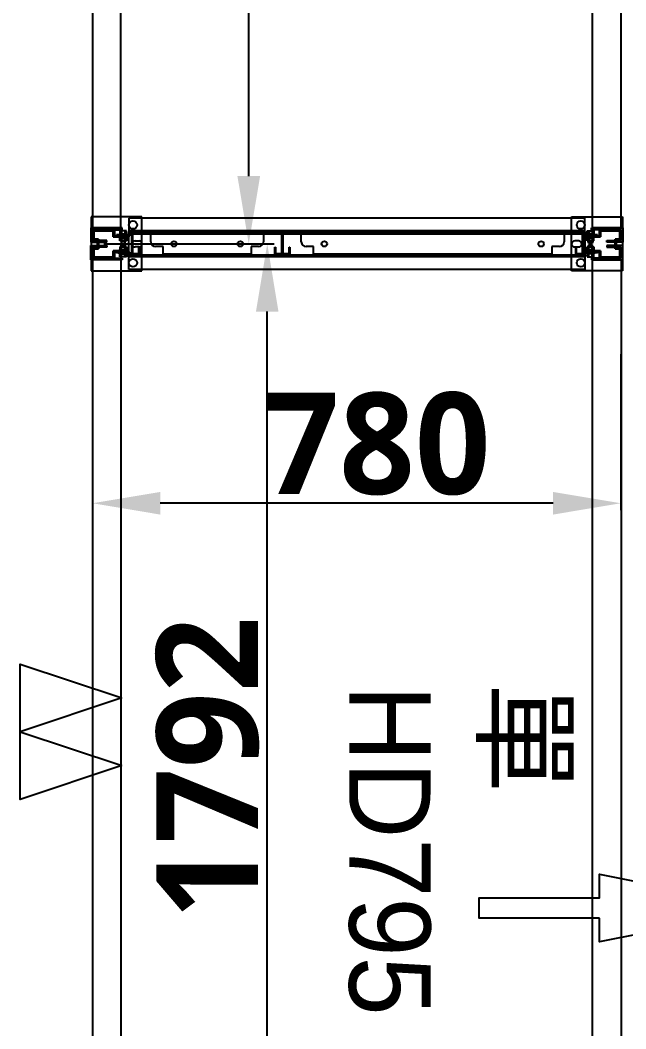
# Model space of a CAD drawing. Header units: millimetres. Extents: x 15382 to 37298, y 7351 to 31127.
# Drawn here: x 26121 to 27015, y 20399 to 21889 of the extents above; entities that cross this region are included whole.
import ezdxf

# ---------------------------------------------------------------- set-up
doc = ezdxf.new("R2010")
doc.units = ezdxf.units.MM
for name, color, linetype in [('02', 3, 'Continuous'), ('03', 6, 'Continuous'), ('04', 30, 'Continuous'), ('05', 12, 'Continuous'), ('544-1', 40, 'Continuous'), ('6', 7, 'Continuous'), ('M40', 3, 'Continuous'), ('M6', 7, 'Continuous'), ('動線', 6, 'Continuous'), ('文字', 7, 'Continuous'), ('標註', 252, 'Continuous')]:
    doc.layers.add(name, color=color, linetype=linetype)
doc.styles.get("Standard").update_dxf_attribs({"font": 'arial.ttf'})
doc.styles.add('新細明體', font='')
doc.styles.add('黑體', font='')
doc.styles.get('新細明體').set_extended_font_data('PMingLiU')
doc.styles.get('黑體').set_extended_font_data('Microsoft JhengHei', bold=True)
doc.dimstyles.new('ISO-25', dxfattribs={"dimtxt": 2.5, "dimasz": 2.5, "dimexe": 1.25, "dimexo": 0.625, "dimtad": 1, "dimtxsty": 'Standard', "dimcen": 2.5, "dimadec": 0, "dimazin": 0, "dimtfac": 1, "dimtmove": 0, "dimatfit": 3, "dimfxl": 1, "dimarcsym": 0})

# ---------------------------------------------------------------- blocks, each defined once
blk = doc.blocks.new('*D126')
at = {"layer": 'Defpoints', "color": 0, "transparency": 16777216}
for p in [(26234.3, 23350.6), (26458, 23350.6), (26234.3, 21558.6)]:
    blk.add_point(p, dxfattribs=at)
at = {"layer": '標註', "color": 0, "lineweight": -2, "transparency": 16777216}
for p, q in [((26244.3, 23350.6), (26468, 23350.6)), ((26458, 21658.6), (26458, 23250.6)), ((26244.3, 21558.6), (26468, 21558.6))]:
    blk.add_line(p, q, dxfattribs=at)
at = {"layer": '標註', "color": 0, "transparency": 16777216}
for points in [[(26441.3, 23250.6), (26474.7, 23250.6), (26458, 23350.6)], [(26441.3, 21658.6), (26474.7, 21658.6), (26458, 21558.6)]]:
    blk.add_solid(points, dxfattribs=at)
at = {"layer": '標註', "color": 251, "transparency": 16777216, "insert": (26370.2, 22599.2), "char_height": 150, "attachment_point": 5, "rotation": 90, "style": '黑體'}
blk.add_mtext('1792', dxfattribs=at)
blk = doc.blocks.new('*D33')
at = {"layer": 'Defpoints', "color": 0, "transparency": 16777216}
for p in [(26234.6, 21558.6), (26485.3, 21558.6), (26234.6, 19766.6)]:
    blk.add_point(p, dxfattribs=at)
at = {"layer": '標註', "color": 0, "lineweight": -2, "transparency": 16777216}
for p, q in [((26244.6, 21558.6), (26495.3, 21558.6)), ((26485.3, 19866.6), (26485.3, 21458.6)), ((26244.6, 19766.6), (26495.3, 19766.6))]:
    blk.add_line(p, q, dxfattribs=at)
at = {"layer": '標註', "color": 0, "transparency": 16777216}
for points in [[(26468.6, 21458.6), (26501.9, 21458.6), (26485.3, 21558.6)], [(26468.6, 19866.6), (26501.9, 19866.6), (26485.3, 19766.6)]]:
    blk.add_solid(points, dxfattribs=at)
at = {"layer": '標註', "color": 251, "transparency": 16777216, "insert": (26397.5, 20784.5), "char_height": 150, "attachment_point": 5, "rotation": 90, "style": '黑體'}
blk.add_mtext('1792', dxfattribs=at)
blk = doc.blocks.new('*D23')
at = {"layer": 'Defpoints', "color": 0, "transparency": 16777216}
for p in [(26227.3, 21405.5), (27007.3, 21405.5), (26227.3, 21175.5)]:
    blk.add_point(p, dxfattribs=at)
at = {"layer": '標註', "color": 0, "lineweight": -2, "transparency": 16777216}
for p, q in [((26227.3, 21395.5), (26227.3, 21165.5)), ((27007.3, 21395.5), (27007.3, 21165.5)), ((26907.3, 21175.5), (26327.3, 21175.5))]:
    blk.add_line(p, q, dxfattribs=at)
at = {"layer": '標註', "color": 0, "transparency": 16777216}
for points in [[(26327.3, 21192.2), (26327.3, 21158.8), (26227.3, 21175.5)], [(26907.3, 21192.2), (26907.3, 21158.8), (27007.3, 21175.5)]]:
    blk.add_solid(points, dxfattribs=at)
at = {"layer": '標註', "color": 251, "transparency": 16777216, "insert": (26647.4, 21263), "char_height": 150, "attachment_point": 5, "style": '黑體'}
blk.add_mtext('780', dxfattribs=at)

msp = doc.modelspace()

# ---------------------------------------------------------------- linework, layer by layer
at = {"layer": '02'}
for p, q in [((26300.317, 21598.565), (26225.317, 21598.565)), ((26225.317, 21598.565), (26225.317, 21518.565)), ((26300.317, 21518.565), (26300.317, 21598.565)), ((26934.586, 21518.565), (26934.586, 21598.565)), ((26934.586, 21598.565), (27009.586, 21598.565)), ((27009.586, 21598.565), (27009.586, 21518.565)), ((26225.317, 21518.565), (26300.317, 21518.565)), ((27009.586, 21518.565), (26934.586, 21518.565))]:
    msp.add_line(p, q, dxfattribs=at)
at = {"layer": '02', "lineweight": -3}
for centre in [(26287.086, 21586.565), (26948.086, 21586.565), (26287.086, 21530.565), (26948.086, 21530.565)]:
    msp.add_circle(centre, 6, dxfattribs=at)
at = {"layer": '03'}
for points in [[(26269.317, 21582.065), (26269.317, 23327.065), (26227.317, 23327.065), (26227.317, 21582.065)], [(26965.317, 21582.065), (26965.317, 23327.065), (27007.317, 23327.065), (27007.317, 21582.065)], [(26269.586, 19790.065), (26269.586, 21535.065), (26227.586, 21535.065), (26227.586, 19790.065)], [(26965.586, 19790.065), (26965.586, 21535.065), (27007.586, 21535.065), (27007.586, 19790.065)]]:
    msp.add_lwpolyline(points, close=True, dxfattribs=at)
at = {"layer": '04'}
for p, q in [((26954.086, 21596.565), (26281.086, 21596.565)), ((26281.086, 21596.565), (26281.086, 21571.765)), ((26954.086, 21571.765), (26954.086, 21596.565)), ((26281.086, 21571.765), (26262.586, 21571.765)), ((26262.586, 21571.765), (26262.586, 21570.565)), ((26281.086, 21571.765), (26262.586, 21571.765)), ((26262.586, 21571.765), (26262.586, 21570.565)), ((26954.086, 21577.765), (26281.086, 21577.765)), ((26281.086, 21577.765), (26281.086, 21571.765)), ((26282.286, 21570.565), (26282.286, 21576.565)), ((26282.286, 21576.565), (26952.886, 21576.565)), ((26282.286, 21570.565), (26282.286, 21576.565)), ((26282.286, 21576.565), (26952.886, 21576.565)), ((26952.886, 21576.565), (26952.886, 21570.565)), ((26952.886, 21576.565), (26952.886, 21570.565)), ((26954.086, 21571.765), (26954.086, 21577.765)), ((26972.586, 21571.765), (26954.086, 21571.765)), ((26972.586, 21571.765), (26954.086, 21571.765)), ((26972.586, 21570.565), (26972.586, 21571.765)), ((26972.586, 21570.565), (26972.586, 21571.765)), ((26262.586, 21570.565), (26282.286, 21570.565)), ((26262.586, 21570.565), (26282.286, 21570.565)), ((26952.886, 21570.565), (26972.586, 21570.565)), ((26952.886, 21570.565), (26972.586, 21570.565)), ((26262.586, 21545.365), (26262.586, 21546.565)), ((26262.586, 21546.565), (26282.286, 21546.565)), ((26262.586, 21545.365), (26262.586, 21546.565)), ((26262.586, 21546.565), (26282.286, 21546.565)), ((26281.086, 21545.365), (26262.586, 21545.365)), ((26281.086, 21545.365), (26262.586, 21545.365)), ((26281.086, 21539.365), (26281.086, 21545.365)), ((26281.086, 21520.565), (26281.086, 21545.365)), ((26282.286, 21546.565), (26282.286, 21540.565)), ((26282.286, 21546.565), (26282.286, 21540.565)), ((26952.886, 21540.565), (26952.886, 21546.565)), ((26952.886, 21546.565), (26972.586, 21546.565)), ((26952.886, 21540.565), (26952.886, 21546.565)), ((26952.886, 21546.565), (26972.586, 21546.565)), ((26972.586, 21545.365), (26954.086, 21545.365)), ((26954.086, 21545.365), (26954.086, 21539.365)), ((26972.586, 21545.365), (26954.086, 21545.365)), ((26954.086, 21545.365), (26954.086, 21520.565)), ((26972.586, 21546.565), (26972.586, 21545.365)), ((26972.586, 21546.565), (26972.586, 21545.365)), ((26954.086, 21539.365), (26281.086, 21539.365)), ((26282.286, 21540.565), (26952.886, 21540.565)), ((26282.286, 21540.565), (26952.886, 21540.565)), ((26954.086, 21520.565), (26281.086, 21520.565))]:
    msp.add_line(p, q, dxfattribs=at)
at = {"layer": '04', "lineweight": -3}
for p, q in [((26269.086, 21571.765), (26276.086, 21571.765)), ((26269.086, 21570.565), (26269.086, 21571.765)), ((26272.586, 21571.765), (26276.086, 21571.765)), ((26272.586, 21570.565), (26272.586, 21571.765)), ((26276.086, 21571.765), (26276.086, 21570.565)), ((26276.086, 21571.765), (26276.086, 21570.565)), ((26966.086, 21571.765), (26959.086, 21571.765)), ((26959.086, 21571.765), (26959.086, 21570.565)), ((26962.586, 21571.765), (26959.086, 21571.765)), ((26959.086, 21571.765), (26959.086, 21570.565)), ((26962.586, 21570.565), (26962.586, 21571.765)), ((26966.086, 21570.565), (26966.086, 21571.765)), ((26276.086, 21570.565), (26269.086, 21570.565)), ((26276.086, 21570.565), (26272.586, 21570.565)), ((26959.086, 21570.565), (26966.086, 21570.565)), ((26959.086, 21570.565), (26962.586, 21570.565)), ((26276.086, 21546.565), (26269.086, 21546.565)), ((26269.086, 21546.565), (26269.086, 21545.365)), ((26269.086, 21545.365), (26276.086, 21545.365)), ((26276.086, 21546.565), (26272.586, 21546.565)), ((26272.586, 21546.565), (26272.586, 21545.365)), ((26272.586, 21545.365), (26276.086, 21545.365)), ((26276.086, 21545.365), (26276.086, 21546.565)), ((26276.086, 21545.365), (26276.086, 21546.565)), ((26959.086, 21545.365), (26959.086, 21546.565)), ((26959.086, 21546.565), (26966.086, 21546.565)), ((26959.086, 21545.365), (26959.086, 21546.565)), ((26959.086, 21546.565), (26962.586, 21546.565)), ((26966.086, 21545.365), (26959.086, 21545.365)), ((26962.586, 21545.365), (26959.086, 21545.365)), ((26962.586, 21546.565), (26962.586, 21545.365)), ((26966.086, 21546.565), (26966.086, 21545.365))]:
    msp.add_line(p, q, dxfattribs=at)
at = {"layer": '05'}
for p, q in [((26271.086, 21582.065), (26225.086, 21582.065)), ((26225.086, 21582.065), (26225.086, 21562.565)), ((26227.586, 21563.565), (26227.586, 21579.565)), ((26227.586, 21579.565), (26271.086, 21579.565)), ((26238.608, 21579.565), (26238.608, 21582.065)), ((26243.586, 21579.565), (26243.586, 21582.065)), ((26248.564, 21579.565), (26248.564, 21582.065)), ((26271.086, 21579.565), (26271.086, 21582.065)), ((26964.086, 21579.565), (26964.086, 21582.065)), ((26964.086, 21582.065), (27010.086, 21582.065)), ((27007.586, 21579.565), (26964.086, 21579.565)), ((27007.586, 21563.565), (27007.586, 21579.565)), ((27010.086, 21582.065), (27010.086, 21562.565)), ((26225.086, 21563.565), (26225.086, 21561.065)), ((26225.086, 21561.065), (26248.586, 21561.065)), ((26248.586, 21563.565), (26227.586, 21563.565)), ((26248.586, 21561.065), (26248.586, 21563.565)), ((26986.586, 21561.065), (26986.586, 21563.565)), ((26986.586, 21563.565), (27007.586, 21563.565)), ((27010.086, 21561.065), (26986.586, 21561.065)), ((27010.086, 21563.565), (27010.086, 21561.065)), ((26225.086, 21553.565), (26225.086, 21556.065)), ((26225.086, 21556.065), (26248.586, 21556.065)), ((26225.086, 21535.065), (26225.086, 21554.565)), ((26248.586, 21553.565), (26227.586, 21553.565)), ((26227.586, 21553.565), (26227.586, 21537.565)), ((26248.586, 21556.065), (26248.586, 21553.565)), ((27010.086, 21556.065), (26986.586, 21556.065)), ((26986.586, 21556.065), (26986.586, 21553.565)), ((26986.586, 21553.565), (27007.586, 21553.565)), ((27007.586, 21553.565), (27007.586, 21537.565)), ((27010.086, 21553.565), (27010.086, 21556.065)), ((27010.086, 21535.065), (27010.086, 21554.565)), ((26271.086, 21535.065), (26225.086, 21535.065)), ((26227.586, 21537.565), (26271.086, 21537.565)), ((26271.086, 21537.565), (26271.086, 21535.065)), ((27007.586, 21537.565), (26964.086, 21537.565)), ((26964.086, 21537.565), (26964.086, 21535.065)), ((26964.086, 21535.065), (27010.086, 21535.065))]:
    msp.add_line(p, q, dxfattribs=at)
at = {"layer": '05', "lineweight": -3}
for p, q in [((26238.608, 21582.065), (26248.564, 21582.065)), ((26238.608, 21579.565), (26238.608, 21582.065)), ((26248.564, 21579.565), (26238.608, 21579.565)), ((26243.586, 21582.065), (26248.564, 21582.065)), ((26243.586, 21579.565), (26243.586, 21582.065)), ((26248.564, 21579.565), (26243.586, 21579.565)), ((26248.564, 21582.065), (26248.564, 21579.565)), ((26248.564, 21582.065), (26248.564, 21579.565))]:
    msp.add_line(p, q, dxfattribs=at)
at = {"layer": '544-1'}
for p, q in [((26285.586, 21572.765), (26285.586, 21573.565)), ((26285.586, 21573.565), (26507.586, 21573.565)), ((26285.586, 21543.565), (26285.586, 21573.565)), ((26285.586, 21573.565), (26286.386, 21573.565)), ((26313.586, 21572.765), (26286.386, 21572.765)), ((26286.386, 21572.765), (26286.386, 21544.365)), ((26313.586, 21561.565), (26313.586, 21572.765)), ((26506.786, 21572.765), (26479.586, 21572.765)), ((26479.586, 21572.765), (26479.586, 21561.565)), ((26506.786, 21544.365), (26506.786, 21572.765)), ((26507.586, 21572.765), (26507.586, 21573.565)), ((26507.586, 21573.565), (26951.586, 21573.565)), ((26507.586, 21543.565), (26507.586, 21573.565)), ((26507.586, 21573.565), (26508.386, 21573.565)), ((26507.586, 21573.565), (26507.586, 21543.565)), ((26535.586, 21572.765), (26508.386, 21572.765)), ((26508.386, 21572.765), (26508.386, 21544.365)), ((26535.586, 21561.565), (26535.586, 21572.765)), ((26950.786, 21572.765), (26923.586, 21572.765)), ((26923.586, 21572.765), (26923.586, 21561.565)), ((26950.786, 21544.365), (26950.786, 21572.765)), ((26951.586, 21573.565), (26951.586, 21543.565)), ((26296.586, 21543.565), (26285.586, 21543.565)), ((26286.386, 21544.365), (26295.786, 21544.365)), ((26295.786, 21544.365), (26295.786, 21553.565)), ((26295.786, 21553.565), (26296.586, 21553.565)), ((26296.586, 21553.565), (26296.586, 21543.565)), ((26331.586, 21554.565), (26320.586, 21554.565)), ((26331.586, 21543.565), (26331.586, 21554.565)), ((26461.586, 21543.565), (26331.586, 21543.565)), ((26472.586, 21554.565), (26461.586, 21554.565)), ((26461.586, 21554.565), (26461.586, 21543.565)), ((26496.586, 21543.565), (26496.586, 21553.565)), ((26496.586, 21553.565), (26497.386, 21553.565)), ((26507.586, 21543.565), (26496.586, 21543.565)), ((26497.386, 21553.565), (26497.386, 21544.365)), ((26497.386, 21544.365), (26506.786, 21544.365)), ((26518.586, 21543.565), (26507.586, 21543.565)), ((26508.386, 21544.365), (26517.786, 21544.365)), ((26517.786, 21544.365), (26517.786, 21553.565)), ((26517.786, 21553.565), (26518.586, 21553.565)), ((26518.586, 21553.565), (26518.586, 21543.565)), ((26553.586, 21554.565), (26542.586, 21554.565)), ((26553.586, 21543.565), (26553.586, 21554.565)), ((26905.586, 21543.565), (26553.586, 21543.565)), ((26916.586, 21554.565), (26905.586, 21554.565)), ((26905.586, 21554.565), (26905.586, 21543.565)), ((26940.586, 21543.565), (26940.586, 21553.565)), ((26940.586, 21553.565), (26941.386, 21553.565)), ((26951.586, 21543.565), (26940.586, 21543.565)), ((26941.386, 21553.565), (26941.386, 21544.365)), ((26941.386, 21544.365), (26950.786, 21544.365))]:
    msp.add_line(p, q, dxfattribs=at)
for centre in [(26347.586, 21558.565), (26445.586, 21558.565), (26569.586, 21558.565), (26889.586, 21558.565)]:
    msp.add_circle(centre, 4, dxfattribs=at)
for centre, start, end in [((26320.586, 21561.565), 180, 270), ((26472.586, 21561.565), 270, 0), ((26542.586, 21561.565), 180, 270), ((26916.586, 21561.565), 270, 0)]:
    msp.add_arc(centre, 7, start, end, dxfattribs=at)
at = {"layer": '6'}
for p, q in [((26280.586, 21576.165), (26280.586, 21574.565)), ((26954.586, 21576.165), (26280.586, 21576.165)), ((26280.586, 21576.165), (26280.586, 21540.965)), ((26954.586, 21576.165), (26280.586, 21576.165)), ((26280.586, 21574.565), (26954.586, 21574.565)), ((26954.586, 21574.565), (26954.586, 21576.165)), ((26954.586, 21540.965), (26954.586, 21576.165)), ((26285.586, 21558.565), (26285.586, 21558.565)), ((26290.086, 21563.065), (26296.086, 21563.065)), ((26300.586, 21558.565), (26300.586, 21558.565)), ((26934.586, 21558.565), (26934.586, 21558.565)), ((26945.086, 21563.065), (26939.086, 21563.065)), ((26949.586, 21558.565), (26949.586, 21558.565)), ((26280.586, 21540.965), (26280.586, 21542.565)), ((26280.586, 21542.565), (26954.586, 21542.565)), ((26296.086, 21554.065), (26290.086, 21554.065)), ((26939.086, 21554.065), (26945.086, 21554.065)), ((26954.586, 21542.565), (26954.586, 21540.965)), ((26954.586, 21540.965), (26280.586, 21540.965)), ((26280.586, 21540.965), (26954.586, 21540.965))]:
    msp.add_line(p, q, dxfattribs=at)
for centre, start, end in [((26290.086, 21558.565), 90, 180), ((26290.086, 21558.565), 180, 270), ((26296.086, 21558.565), 0, 90), ((26296.086, 21558.565), 270, 0), ((26939.086, 21558.565), 90, 180), ((26939.086, 21558.565), 180, 270), ((26945.086, 21558.565), 0, 90), ((26945.086, 21558.565), 270, 0)]:
    msp.add_arc(centre, 4.5, start, end, dxfattribs=at)
at = {"layer": 'M40'}
for p, q in [((26259.586, 21579.565), (26227.586, 21579.565)), ((26227.586, 21579.565), (26227.586, 21564.065)), ((26227.586, 21564.065), (26227.586, 21579.565)), ((26227.586, 21579.565), (26259.586, 21579.565)), ((26229.186, 21565.665), (26229.186, 21577.965)), ((26229.186, 21577.965), (26257.986, 21577.965)), ((26257.986, 21577.965), (26229.186, 21577.965)), ((26229.186, 21577.965), (26229.186, 21565.665)), ((26240.336, 21577.965), (26240.336, 21579.565)), ((26243.586, 21577.965), (26243.586, 21579.565)), ((26246.836, 21577.965), (26246.836, 21579.565)), ((26257.986, 21577.965), (26257.986, 21568.965)), ((26257.986, 21568.965), (26257.986, 21577.965)), ((26259.586, 21570.565), (26259.586, 21579.565)), ((26259.586, 21579.565), (26259.586, 21570.565)), ((26975.586, 21570.565), (26975.586, 21579.565)), ((26975.586, 21579.565), (27007.586, 21579.565)), ((27007.586, 21579.565), (26975.586, 21579.565)), ((26975.586, 21579.565), (26975.586, 21570.565)), ((27005.986, 21577.965), (26977.186, 21577.965)), ((26977.186, 21577.965), (26977.186, 21568.965)), ((26977.186, 21568.965), (26977.186, 21577.965)), ((26977.186, 21577.965), (27005.986, 21577.965)), ((27005.986, 21565.665), (27005.986, 21577.965)), ((27005.986, 21577.965), (27005.986, 21565.665)), ((27007.586, 21579.565), (27007.586, 21564.065)), ((27007.586, 21564.065), (27007.586, 21579.565)), ((26227.586, 21564.065), (26234.586, 21564.065)), ((26234.586, 21564.065), (26227.586, 21564.065)), ((26236.186, 21565.665), (26229.186, 21565.665)), ((26229.186, 21565.665), (26236.186, 21565.665)), ((26234.586, 21564.065), (26234.586, 21553.065)), ((26234.586, 21553.065), (26234.586, 21564.065)), ((26236.186, 21551.465), (26236.186, 21565.665)), ((26236.186, 21565.665), (26236.186, 21551.465)), ((26257.986, 21570.565), (26257.986, 21568.965)), ((26257.986, 21568.965), (26280.586, 21568.965)), ((26257.986, 21568.965), (26259.586, 21568.965)), ((26280.586, 21568.965), (26257.986, 21568.965)), ((26280.586, 21570.565), (26259.586, 21570.565)), ((26259.586, 21570.565), (26280.586, 21570.565)), ((26269.086, 21570.565), (26269.086, 21568.965)), ((26272.586, 21570.565), (26272.586, 21568.965)), ((26276.086, 21570.565), (26276.086, 21568.965)), ((26280.586, 21568.965), (26280.586, 21570.565)), ((26280.586, 21570.565), (26280.586, 21568.965)), ((26954.586, 21568.965), (26954.586, 21570.565)), ((26954.586, 21570.565), (26975.586, 21570.565)), ((26975.586, 21570.565), (26954.586, 21570.565)), ((26954.586, 21570.565), (26954.586, 21568.965)), ((26977.186, 21568.965), (26954.586, 21568.965)), ((26954.586, 21568.965), (26977.186, 21568.965)), ((26959.086, 21570.565), (26959.086, 21568.965)), ((26962.586, 21570.565), (26962.586, 21568.965)), ((26966.086, 21570.565), (26966.086, 21568.965)), ((26977.186, 21568.965), (26975.586, 21568.965)), ((26977.186, 21570.565), (26977.186, 21568.965)), ((26998.986, 21551.465), (26998.986, 21565.665)), ((26998.986, 21565.665), (27005.986, 21565.665)), ((27005.986, 21565.665), (26998.986, 21565.665)), ((26998.986, 21565.665), (26998.986, 21551.465)), ((27007.586, 21564.065), (27000.586, 21564.065)), ((27000.586, 21564.065), (27000.586, 21553.065)), ((27000.586, 21553.065), (27000.586, 21564.065)), ((27000.586, 21564.065), (27007.586, 21564.065)), ((26234.586, 21553.065), (26227.586, 21553.065)), ((26227.586, 21553.065), (26227.586, 21537.565)), ((26227.586, 21537.565), (26227.586, 21553.065)), ((26227.586, 21553.065), (26234.586, 21553.065)), ((26229.186, 21539.165), (26229.186, 21551.465)), ((26229.186, 21551.465), (26236.186, 21551.465)), ((26236.186, 21551.465), (26229.186, 21551.465)), ((26229.186, 21551.465), (26229.186, 21539.165)), ((26234.586, 21553.065), (26236.186, 21553.065)), ((26280.586, 21548.165), (26257.986, 21548.165)), ((26257.986, 21548.165), (26257.986, 21539.165)), ((26257.986, 21546.565), (26257.986, 21548.165)), ((26257.986, 21548.165), (26280.586, 21548.165)), ((26257.986, 21539.165), (26257.986, 21548.165)), ((26257.986, 21548.165), (26259.586, 21548.165)), ((26259.586, 21537.565), (26259.586, 21546.565)), ((26259.586, 21546.565), (26280.586, 21546.565)), ((26280.586, 21546.565), (26259.586, 21546.565)), ((26259.586, 21546.565), (26259.586, 21537.565)), ((26269.086, 21548.165), (26269.086, 21546.565)), ((26272.586, 21548.165), (26272.586, 21546.565)), ((26276.086, 21548.165), (26276.086, 21546.565)), ((26280.586, 21546.565), (26280.586, 21548.165)), ((26280.586, 21548.165), (26280.586, 21546.565)), ((26954.586, 21546.565), (26954.586, 21548.165)), ((26954.586, 21548.165), (26977.186, 21548.165)), ((26977.186, 21548.165), (26954.586, 21548.165)), ((26954.586, 21548.165), (26954.586, 21546.565)), ((26975.586, 21546.565), (26954.586, 21546.565)), ((26954.586, 21546.565), (26975.586, 21546.565)), ((26959.086, 21548.165), (26959.086, 21546.565)), ((26962.586, 21548.165), (26962.586, 21546.565)), ((26966.086, 21548.165), (26966.086, 21546.565)), ((26977.186, 21548.165), (26975.586, 21548.165)), ((26975.586, 21537.565), (26975.586, 21546.565)), ((26975.586, 21546.565), (26975.586, 21537.565)), ((26977.186, 21548.165), (26977.186, 21539.165)), ((26977.186, 21546.565), (26977.186, 21548.165)), ((26977.186, 21539.165), (26977.186, 21548.165)), ((27005.986, 21551.465), (26998.986, 21551.465)), ((26998.986, 21551.465), (27005.986, 21551.465)), ((27000.586, 21553.065), (27007.586, 21553.065)), ((27007.586, 21553.065), (27000.586, 21553.065)), ((27005.986, 21539.165), (27005.986, 21551.465)), ((27005.986, 21551.465), (27005.986, 21539.165)), ((27007.586, 21553.065), (27007.586, 21537.565)), ((27007.586, 21537.565), (27007.586, 21553.065)), ((26227.586, 21537.565), (26259.586, 21537.565)), ((26259.586, 21537.565), (26227.586, 21537.565)), ((26257.986, 21539.165), (26229.186, 21539.165)), ((26229.186, 21539.165), (26257.986, 21539.165)), ((27007.586, 21537.565), (26975.586, 21537.565)), ((26975.586, 21537.565), (27007.586, 21537.565)), ((26977.186, 21539.165), (27005.986, 21539.165)), ((27005.986, 21539.165), (26977.186, 21539.165))]:
    msp.add_line(p, q, dxfattribs=at)
at = {"layer": 'M40', "lineweight": -3}
for p, q in [((26240.336, 21579.565), (26246.836, 21579.565)), ((26240.336, 21577.965), (26240.336, 21579.565)), ((26246.836, 21577.965), (26240.336, 21577.965)), ((26243.586, 21579.565), (26246.836, 21579.565)), ((26243.586, 21577.965), (26243.586, 21579.565)), ((26246.836, 21577.965), (26243.586, 21577.965)), ((26246.836, 21579.565), (26246.836, 21577.965)), ((26246.836, 21579.565), (26246.836, 21577.965)), ((26236.186, 21564.065), (26234.586, 21564.065)), ((26234.586, 21564.065), (26234.586, 21553.065)), ((26234.586, 21553.065), (26234.586, 21558.565)), ((26234.586, 21558.565), (26236.186, 21558.565)), ((26236.186, 21553.065), (26236.186, 21564.065)), ((26236.186, 21558.565), (26236.186, 21553.065)), ((26269.086, 21570.565), (26276.086, 21570.565)), ((26269.086, 21568.965), (26269.086, 21570.565)), ((26276.086, 21568.965), (26269.086, 21568.965)), ((26272.586, 21570.565), (26276.086, 21570.565)), ((26272.586, 21568.965), (26272.586, 21570.565)), ((26276.086, 21568.965), (26272.586, 21568.965)), ((26276.086, 21570.565), (26276.086, 21568.965)), ((26276.086, 21570.565), (26276.086, 21568.965)), ((26966.086, 21570.565), (26959.086, 21570.565)), ((26959.086, 21570.565), (26959.086, 21568.965)), ((26962.586, 21570.565), (26959.086, 21570.565)), ((26959.086, 21570.565), (26959.086, 21568.965)), ((26959.086, 21568.965), (26966.086, 21568.965)), ((26959.086, 21568.965), (26962.586, 21568.965)), ((26962.586, 21568.965), (26962.586, 21570.565)), ((26966.086, 21568.965), (26966.086, 21570.565)), ((26234.586, 21553.065), (26236.186, 21553.065)), ((26236.186, 21553.065), (26234.586, 21553.065)), ((26276.086, 21548.165), (26269.086, 21548.165)), ((26269.086, 21548.165), (26269.086, 21546.565)), ((26269.086, 21546.565), (26276.086, 21546.565)), ((26276.086, 21548.165), (26272.586, 21548.165)), ((26272.586, 21548.165), (26272.586, 21546.565)), ((26272.586, 21546.565), (26276.086, 21546.565)), ((26276.086, 21546.565), (26276.086, 21548.165)), ((26276.086, 21546.565), (26276.086, 21548.165)), ((26959.086, 21546.565), (26959.086, 21548.165)), ((26959.086, 21548.165), (26966.086, 21548.165)), ((26959.086, 21546.565), (26959.086, 21548.165)), ((26959.086, 21548.165), (26962.586, 21548.165)), ((26966.086, 21546.565), (26959.086, 21546.565)), ((26962.586, 21546.565), (26959.086, 21546.565)), ((26962.586, 21548.165), (26962.586, 21546.565)), ((26966.086, 21548.165), (26966.086, 21546.565))]:
    msp.add_line(p, q, dxfattribs=at)
at = {"layer": 'M6'}
for p, q in [((26267.586, 21573.465), (26265.586, 21571.965)), ((26265.586, 21571.965), (26265.586, 21571.765)), ((26265.586, 21571.765), (26269.586, 21571.765)), ((26277.586, 21577.765), (26267.586, 21577.765)), ((26267.586, 21577.765), (26267.586, 21573.465)), ((26277.586, 21577.765), (26267.586, 21577.765)), ((26267.586, 21577.765), (26267.586, 21573.465)), ((26267.586, 21573.465), (26277.586, 21573.465)), ((26269.586, 21571.765), (26269.586, 21559.765)), ((26270.086, 21577.765), (26270.086, 21573.465)), ((26275.086, 21577.765), (26275.086, 21573.465)), ((26275.586, 21559.765), (26275.586, 21571.765)), ((26275.586, 21571.765), (26279.586, 21571.765)), ((26277.586, 21573.465), (26277.586, 21577.765)), ((26277.586, 21573.465), (26277.586, 21577.765)), ((26279.586, 21571.965), (26277.586, 21573.465)), ((26279.586, 21571.765), (26279.586, 21571.965)), ((26955.586, 21571.965), (26957.586, 21573.465)), ((26955.586, 21571.765), (26955.586, 21571.965)), ((26959.586, 21571.765), (26955.586, 21571.765)), ((26957.586, 21573.465), (26957.586, 21577.765)), ((26957.586, 21577.765), (26967.586, 21577.765)), ((26957.586, 21573.465), (26957.586, 21577.765)), ((26957.586, 21577.765), (26967.586, 21577.765)), ((26967.586, 21573.465), (26957.586, 21573.465)), ((26959.586, 21559.765), (26959.586, 21571.765)), ((26960.086, 21577.765), (26960.086, 21573.465)), ((26965.086, 21577.765), (26965.086, 21573.465)), ((26965.586, 21571.765), (26965.586, 21559.765)), ((26969.586, 21571.765), (26965.586, 21571.765)), ((26967.586, 21577.765), (26967.586, 21573.465)), ((26967.586, 21577.765), (26967.586, 21573.465)), ((26967.586, 21573.465), (26969.586, 21571.965)), ((26969.586, 21571.965), (26969.586, 21571.765)), ((26266.586, 21568.765), (26266.586, 21568.965)), ((26266.586, 21568.965), (26278.586, 21568.965)), ((26267.586, 21567.265), (26266.586, 21568.765)), ((26267.586, 21562.965), (26267.586, 21567.265)), ((26267.586, 21567.265), (26277.586, 21567.265)), ((26267.586, 21562.965), (26267.586, 21567.265)), ((26267.586, 21562.965), (26267.586, 21567.265)), ((26267.586, 21567.265), (26275.086, 21567.265)), ((26277.586, 21562.965), (26267.586, 21562.965)), ((26277.586, 21562.965), (26267.586, 21562.965)), ((26275.086, 21562.965), (26267.586, 21562.965)), ((26269.586, 21559.765), (26275.586, 21559.765)), ((26269.586, 21545.365), (26269.586, 21557.365)), ((26269.586, 21557.365), (26275.586, 21557.365)), ((26277.586, 21567.265), (26270.086, 21567.265)), ((26270.086, 21567.265), (26270.086, 21562.965)), ((26270.086, 21562.965), (26277.586, 21562.965)), ((26275.086, 21567.265), (26275.086, 21562.965)), ((26275.586, 21557.365), (26275.586, 21545.365)), ((26278.586, 21568.765), (26277.586, 21567.265)), ((26277.586, 21567.265), (26277.586, 21562.965)), ((26277.586, 21567.265), (26277.586, 21562.965)), ((26277.586, 21562.965), (26277.586, 21567.265)), ((26278.586, 21568.965), (26278.586, 21568.765)), ((26968.586, 21568.965), (26956.586, 21568.965)), ((26956.586, 21568.965), (26956.586, 21568.765)), ((26956.586, 21568.765), (26957.586, 21567.265)), ((26957.586, 21567.265), (26957.586, 21562.965)), ((26967.586, 21567.265), (26957.586, 21567.265)), ((26957.586, 21567.265), (26957.586, 21562.965)), ((26957.586, 21562.965), (26957.586, 21567.265)), ((26957.586, 21567.265), (26965.086, 21567.265)), ((26957.586, 21562.965), (26967.586, 21562.965)), ((26957.586, 21562.965), (26967.586, 21562.965)), ((26965.086, 21562.965), (26957.586, 21562.965)), ((26965.586, 21559.765), (26959.586, 21559.765)), ((26965.586, 21557.365), (26959.586, 21557.365)), ((26959.586, 21557.365), (26959.586, 21545.365)), ((26967.586, 21567.265), (26960.086, 21567.265)), ((26960.086, 21567.265), (26960.086, 21562.965)), ((26960.086, 21562.965), (26967.586, 21562.965)), ((26965.086, 21567.265), (26965.086, 21562.965)), ((26965.586, 21545.365), (26965.586, 21557.365)), ((26967.586, 21567.265), (26968.586, 21568.765)), ((26967.586, 21562.965), (26967.586, 21567.265)), ((26967.586, 21562.965), (26967.586, 21567.265)), ((26967.586, 21562.965), (26967.586, 21567.265)), ((26968.586, 21568.765), (26968.586, 21568.965)), ((26265.586, 21545.165), (26265.586, 21545.365)), ((26265.586, 21545.365), (26269.586, 21545.365)), ((26267.586, 21543.665), (26265.586, 21545.165)), ((26267.586, 21549.865), (26266.586, 21548.365)), ((26266.586, 21548.365), (26266.586, 21548.165)), ((26266.586, 21548.165), (26278.586, 21548.165)), ((26277.586, 21554.165), (26267.586, 21554.165)), ((26267.586, 21554.165), (26267.586, 21549.865)), ((26277.586, 21554.165), (26267.586, 21554.165)), ((26267.586, 21554.165), (26267.586, 21549.865)), ((26267.586, 21554.165), (26267.586, 21549.865)), ((26275.086, 21554.165), (26267.586, 21554.165)), ((26267.586, 21549.865), (26277.586, 21549.865)), ((26267.586, 21549.865), (26275.086, 21549.865)), ((26267.586, 21539.365), (26267.586, 21543.665)), ((26267.586, 21543.665), (26277.586, 21543.665)), ((26267.586, 21539.365), (26267.586, 21543.665)), ((26270.086, 21549.865), (26270.086, 21554.165)), ((26270.086, 21554.165), (26277.586, 21554.165)), ((26277.586, 21549.865), (26270.086, 21549.865)), ((26270.086, 21539.365), (26270.086, 21543.665)), ((26275.086, 21549.865), (26275.086, 21554.165)), ((26275.086, 21539.365), (26275.086, 21543.665)), ((26275.586, 21545.365), (26279.586, 21545.365)), ((26277.586, 21549.865), (26277.586, 21554.165)), ((26277.586, 21549.865), (26277.586, 21554.165)), ((26277.586, 21554.165), (26277.586, 21549.865)), ((26278.586, 21548.365), (26277.586, 21549.865)), ((26279.586, 21545.165), (26277.586, 21543.665)), ((26277.586, 21543.665), (26277.586, 21539.365)), ((26277.586, 21543.665), (26277.586, 21539.365)), ((26278.586, 21548.165), (26278.586, 21548.365)), ((26279.586, 21545.365), (26279.586, 21545.165)), ((26959.586, 21545.365), (26955.586, 21545.365)), ((26955.586, 21545.365), (26955.586, 21545.165)), ((26955.586, 21545.165), (26957.586, 21543.665)), ((26956.586, 21548.365), (26957.586, 21549.865)), ((26956.586, 21548.165), (26956.586, 21548.365)), ((26968.586, 21548.165), (26956.586, 21548.165)), ((26957.586, 21549.865), (26957.586, 21554.165)), ((26957.586, 21554.165), (26967.586, 21554.165)), ((26957.586, 21549.865), (26957.586, 21554.165)), ((26957.586, 21554.165), (26967.586, 21554.165)), ((26957.586, 21554.165), (26957.586, 21549.865)), ((26965.086, 21554.165), (26957.586, 21554.165)), ((26967.586, 21549.865), (26957.586, 21549.865)), ((26957.586, 21549.865), (26965.086, 21549.865)), ((26957.586, 21543.665), (26957.586, 21539.365)), ((26967.586, 21543.665), (26957.586, 21543.665)), ((26957.586, 21543.665), (26957.586, 21539.365)), ((26960.086, 21549.865), (26960.086, 21554.165)), ((26960.086, 21554.165), (26967.586, 21554.165)), ((26967.586, 21549.865), (26960.086, 21549.865)), ((26960.086, 21539.365), (26960.086, 21543.665)), ((26965.086, 21549.865), (26965.086, 21554.165)), ((26965.086, 21539.365), (26965.086, 21543.665)), ((26969.586, 21545.365), (26965.586, 21545.365)), ((26967.586, 21554.165), (26967.586, 21549.865)), ((26967.586, 21554.165), (26967.586, 21549.865)), ((26967.586, 21554.165), (26967.586, 21549.865)), ((26967.586, 21549.865), (26968.586, 21548.365)), ((26967.586, 21543.665), (26969.586, 21545.165)), ((26967.586, 21539.365), (26967.586, 21543.665)), ((26967.586, 21539.365), (26967.586, 21543.665)), ((26968.586, 21548.365), (26968.586, 21548.165)), ((26969.586, 21545.165), (26969.586, 21545.365)), ((26277.586, 21539.365), (26267.586, 21539.365)), ((26277.586, 21539.365), (26267.586, 21539.365)), ((26957.586, 21539.365), (26967.586, 21539.365)), ((26957.586, 21539.365), (26967.586, 21539.365))]:
    msp.add_line(p, q, dxfattribs=at)
at = {"layer": '動線', "lineweight": -3}
for points in [[(26270.604, 20887.941), (26120.604, 20837.941), (26120.604, 20937.941), (26270.604, 20887.941)], [(26270.604, 20787.941), (26120.604, 20737.941), (26120.604, 20837.941), (26270.604, 20787.941)], [(26975.977, 20562.694), (26798.34, 20562.694), (26798.34, 20592.694), (26975.977, 20592.694), (26975.977, 20627.694), (27225.977, 20577.694), (26975.977, 20527.694), (26975.977, 20562.694)]]:
    msp.add_lwpolyline(points, dxfattribs=at)

# ---------------------------------------------------------------- texts
at = {"layer": '文字', "color": 8, "style": '新細明體'}
msp.add_text('單', height=120, rotation=270, dxfattribs=at).set_placement((26806.634, 20910.656))
at = {"layer": '文字', "color": 7, "style": '新細明體'}
msp.add_text('HD795', height=120, rotation=270, dxfattribs=at).set_placement((26606.286, 20907.342))

# ---------------------------------------------------------------- dimensions: what is measured, and where the dimension line sits
at = {"layer": '標註', "color": 8}
for base, p1, p2, angle, picture, middle in [((26457.987, 23350.565), (26234.317, 21558.565), (26234.317, 23350.565), 90, '*D126', (26457.987, 22599.212)), ((26485.254, 21558.565), (26234.586, 19766.565), (26234.586, 21558.565), 90, '*D33', (26485.254, 20784.454)), ((26227.317, 21175.516), (27007.317, 21405.548), (26227.317, 21405.548), 180, '*D23', (26647.398, 21175.516))]:
    dim = msp.add_linear_dim(base=base, p1=p1, p2=p2, angle=angle, dimstyle='ISO-25', override={"dimscale": 100, "dimtxt": 1.5, "dimasz": 1, "dimexe": 0.1, "dimexo": 0.1, "dimgap": 0.1, "dimtxsty": '黑體', "dimclrt": 251}, dxfattribs=at)
    dim.commit()
    dim.dimension.update_dxf_attribs({"geometry": picture, "text_midpoint": middle, "dimtype": 160})

doc.saveas('drawing.dxf')
